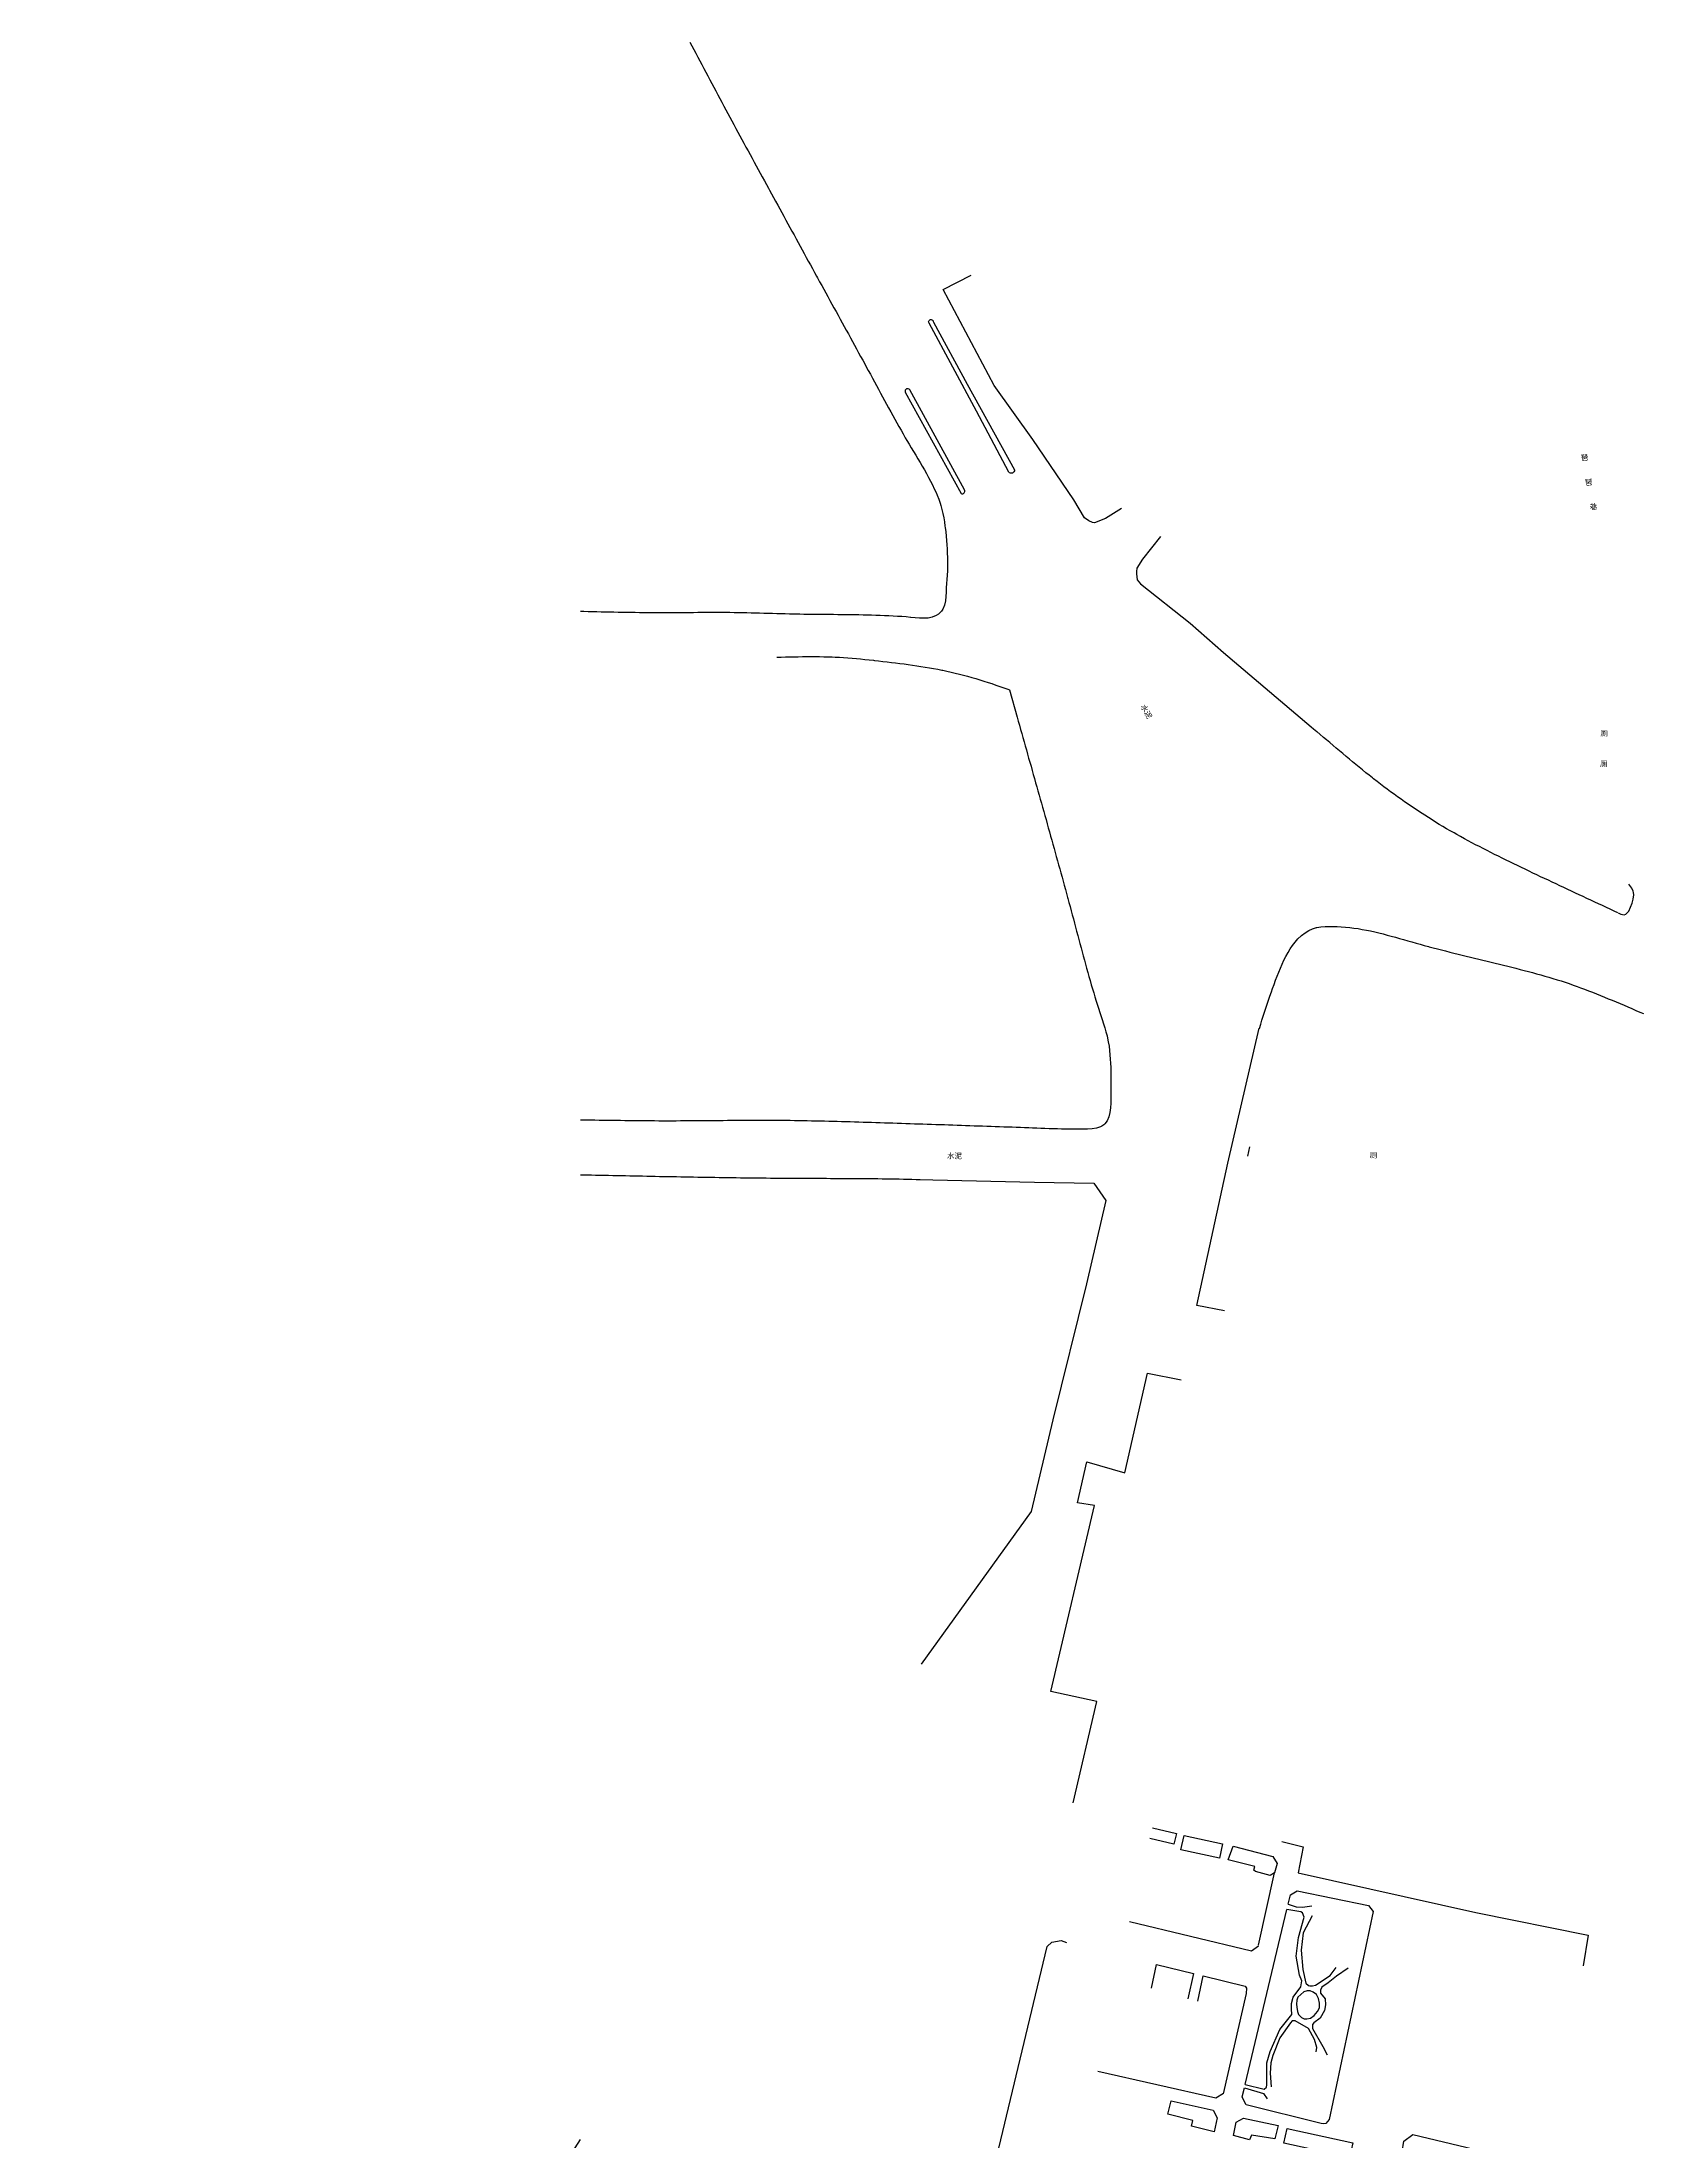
# Model space of a CAD drawing. Extents: x 563510 to 564800, y 3598549 to 3601000.
# Drawn here: x 563873.7 to 564248.6, y 3600170.4 to 3600663.2 of the extents above; entities that cross this region are included whole.
import ezdxf
from ezdxf.enums import TextEntityAlignment as Align

# ---------------------------------------------------------------- set-up
doc = ezdxf.new("R2010")
doc.units = 0
doc.layers.add('JM_JM', color=252, linetype='CONTINUOUS')
doc.layers.add('JT_JT', color=252, linetype='CONTINUOUS')
doc.styles.add('_______', font='_______')
doc.styles.add('HZTXT', font='HZTXT')

msp = doc.modelspace()

# ---------------------------------------------------------------- linework, layer by layer
at = {"layer": 'JT_JT', "linetype": 'CONTINUOUS'}
for points in [[(564025.66, 3600663.17), (564026.12, 3600662.29), (564026.59, 3600661.4), (564027.06, 3600660.52), (564027.53, 3600659.64), (564027.99, 3600658.75), (564028.46, 3600657.87), (564028.93, 3600656.98), (564029.4, 3600656.1), (564029.86, 3600655.22), (564030.33, 3600654.33), (564030.8, 3600653.45), (564031.27, 3600652.57), (564031.74, 3600651.68), (564032.21, 3600650.8), (564032.68, 3600649.92), (564033.15, 3600649.04), (564033.62, 3600648.15), (564034.09, 3600647.27), (564034.56, 3600646.39), (564035.01, 3600645.56), (564035.49, 3600644.67), (564035.96, 3600643.79), (564036.44, 3600642.91), (564036.92, 3600642.04), (564037.39, 3600641.16), (564037.87, 3600640.28), (564038.35, 3600639.4), (564038.83, 3600638.52), (564039.31, 3600637.64), (564039.78, 3600636.77), (564040.26, 3600635.89), (564040.74, 3600635.01), (564041.22, 3600634.13), (564041.7, 3600633.25), (564042.18, 3600632.38), (564042.66, 3600631.5), (564043.14, 3600630.62), (564043.62, 3600629.75), (564044.1, 3600628.87), (564044.35, 3600628.42), (564044.83, 3600627.54), (564045.31, 3600626.67), (564045.79, 3600625.79), (564046.27, 3600624.91), (564046.74, 3600624.03), (564047.22, 3600623.16), (564047.7, 3600622.28), (564048.18, 3600621.4), (564048.66, 3600620.52), (564049.14, 3600619.65), (564049.62, 3600618.77), (564050.1, 3600617.89), (564050.58, 3600617.02), (564051.06, 3600616.14), (564051.54, 3600615.26), (564052.02, 3600614.38), (564052.5, 3600613.51), (564052.98, 3600612.63), (564053.46, 3600611.75), (564053.94, 3600610.88), (564054.42, 3600610), (564054.91, 3600609.12), (564055.39, 3600608.24), (564055.63, 3600607.81), (564056.11, 3600606.93), (564056.59, 3600606.05), (564057.07, 3600605.17), (564057.55, 3600604.3), (564058.03, 3600603.42), (564058.51, 3600602.55), (564059, 3600601.67), (564059.48, 3600600.79), (564059.96, 3600599.92), (564060.44, 3600599.04), (564060.92, 3600598.16), (564061.4, 3600597.29), (564061.89, 3600596.41), (564062.37, 3600595.53), (564062.85, 3600594.66), (564063.33, 3600593.78), (564063.81, 3600592.9), (564064.29, 3600592.03), (564064.77, 3600591.15), (564065.25, 3600590.27), (564065.73, 3600589.39), (564066.21, 3600588.52), (564066.69, 3600587.64), (564067.05, 3600586.96), (564067.53, 3600586.08), (564068.01, 3600585.21), (564068.48, 3600584.33), (564068.96, 3600583.45), (564069.44, 3600582.57), (564069.91, 3600581.69), (564070.39, 3600580.81), (564070.86, 3600579.93), (564071.34, 3600579.06), (564071.82, 3600578.18), (564072.3, 3600577.3), (564072.78, 3600576.42), (564073.27, 3600575.55), (564073.75, 3600574.67), (564074.24, 3600573.8), (564074.73, 3600572.93), (564075.22, 3600572.06), (564075.71, 3600571.19), (564076.21, 3600570.32), (564076.59, 3600569.67), (564077.1, 3600568.8), (564077.62, 3600567.94), (564078.13, 3600567.08), (564078.65, 3600566.22), (564079.16, 3600565.36), (564079.67, 3600564.5), (564080.18, 3600563.64), (564080.68, 3600562.77), (564081.17, 3600561.9), (564081.65, 3600561.02), (564082.12, 3600560.14), (564082.57, 3600559.25), (564083.01, 3600558.35), (564083.42, 3600557.44), (564083.67, 3600556.86), (564084.05, 3600555.93), (564084.38, 3600554.99), (564084.55, 3600554.45), (564084.81, 3600553.49), (564085.04, 3600552.52), (564085.22, 3600551.54), (564085.38, 3600550.55), (564085.52, 3600549.55), (564085.56, 3600549.22), (564085.68, 3600548.22), (564085.79, 3600547.22), (564085.88, 3600546.22), (564085.95, 3600545.22), (564086.02, 3600544.21), (564086.07, 3600543.21), (564086.1, 3600542.21), (564086.11, 3600541.21), (564086.11, 3600540.22), (564086.09, 3600539.23), (564086.08, 3600539.05), (564086.03, 3600538.07), (564085.96, 3600537.08), (564085.89, 3600536.09), (564085.82, 3600535.09), (564085.76, 3600534.09), (564085.7, 3600533.04), (564085.61, 3600532.01), (564085.41, 3600531.01), (564085.05, 3600530.1), (564084.74, 3600529.65), (564084.03, 3600528.95), (564083.46, 3600528.58), (564082.55, 3600528.21), (564081.59, 3600528.01), (564080.59, 3600527.94), (564079.57, 3600527.96), (564078.53, 3600528.05), (564077.48, 3600528.15), (564077.44, 3600528.15), (564076.4, 3600528.25), (564075.37, 3600528.33), (564074.35, 3600528.4), (564073.33, 3600528.46), (564072.32, 3600528.51), (564071.31, 3600528.56), (564070.3, 3600528.6), (564069.3, 3600528.63), (564068.3, 3600528.66), (564067.3, 3600528.68), (564066.31, 3600528.71), (564065.31, 3600528.72), (564064.32, 3600528.74), (564063.33, 3600528.75), (564062.34, 3600528.77), (564061.35, 3600528.78), (564060.36, 3600528.79), (564059.37, 3600528.8), (564058.38, 3600528.81), (564057.39, 3600528.82), (564056.4, 3600528.83), (564055.41, 3600528.84), (564054.42, 3600528.85), (564053.43, 3600528.86), (564052.44, 3600528.87), (564051.45, 3600528.89), (564051.03, 3600528.9), (564050.04, 3600528.92), (564049.04, 3600528.94), (564048.04, 3600528.96), (564047.04, 3600528.99), (564046.05, 3600529.02), (564045.05, 3600529.04), (564044.05, 3600529.07), (564043.05, 3600529.1), (564042.04, 3600529.12), (564041.04, 3600529.15), (564040.04, 3600529.17), (564039.04, 3600529.2), (564038.04, 3600529.22), (564037.04, 3600529.24), (564036.04, 3600529.25), (564035.03, 3600529.27), (564034.54, 3600529.27), (564033.54, 3600529.28), (564032.54, 3600529.29), (564031.54, 3600529.29), (564030.54, 3600529.29), (564029.54, 3600529.28), (564028.54, 3600529.28), (564027.54, 3600529.27), (564026.54, 3600529.26), (564025.54, 3600529.26), (564024.54, 3600529.25), (564023.54, 3600529.24), (564022.54, 3600529.24), (564021.54, 3600529.23), (564020.54, 3600529.23), (564019.54, 3600529.22), (564018.54, 3600529.22), (564017.83, 3600529.23), (564016.83, 3600529.23), (564015.83, 3600529.24), (564014.83, 3600529.25), (564013.83, 3600529.26), (564012.83, 3600529.27), (564011.83, 3600529.29), (564010.83, 3600529.3), (564009.83, 3600529.32), (564008.83, 3600529.34), (564007.83, 3600529.36), (564006.83, 3600529.38), (564005.83, 3600529.4), (564004.83, 3600529.42), (564003.83, 3600529.44), (564002.83, 3600529.46), (564001.83, 3600529.48), (564000.83, 3600529.5), (564000, 3600529.52)], [(564126.93, 3600553.68), (564123.14, 3600551.33), (564120.62, 3600550.35), (564120.13, 3600550.39), (564119.26, 3600550.81), (564118.27, 3600551.55), (564115.76, 3600555.75), (564106.16, 3600569.93), (564097.07, 3600582.56), (564085.08, 3600605.11), (564091.69, 3600608.44)], [(564136.08, 3600547.16), (564131.82, 3600541.79), (564130.56, 3600539.72), (564130.42, 3600538.91), (564130.42, 3600538.39), (564130.64, 3600536.99), (564131.38, 3600536.03), (564143, 3600526.81), (564150.83, 3600519.92), (564171.44, 3600502.45), (564171.97, 3600502), (564172.74, 3600501.35), (564173.51, 3600500.71), (564174.27, 3600500.07), (564174.35, 3600500)], [(564046.08, 3600518.81), (564047.08, 3600518.84), (564048.08, 3600518.87), (564049.08, 3600518.89), (564050.08, 3600518.92), (564051.08, 3600518.93), (564052.08, 3600518.95), (564053.08, 3600518.96), (564054.08, 3600518.96), (564055.08, 3600518.96), (564056.08, 3600518.96), (564057.08, 3600518.94), (564058.08, 3600518.92), (564059.08, 3600518.88), (564059.75, 3600518.86), (564060.75, 3600518.8), (564061.74, 3600518.74), (564062.74, 3600518.67), (564063.74, 3600518.58), (564064.73, 3600518.5), (564065.73, 3600518.4), (564066.72, 3600518.3), (564067.72, 3600518.2), (564068.72, 3600518.09), (564068.96, 3600518.07), (564069.95, 3600517.96), (564070.95, 3600517.84), (564071.94, 3600517.73), (564072.94, 3600517.61), (564073.93, 3600517.49), (564074.92, 3600517.36), (564075.91, 3600517.23), (564076.9, 3600517.1), (564077.9, 3600516.96), (564078.89, 3600516.81), (564079.87, 3600516.66), (564080.86, 3600516.5), (564081.85, 3600516.34), (564082.83, 3600516.17), (564083.81, 3600515.98), (564084.8, 3600515.79), (564084.99, 3600515.75), (564085.97, 3600515.54), (564086.95, 3600515.32), (564087.92, 3600515.08), (564088.89, 3600514.84), (564089.86, 3600514.59), (564090.83, 3600514.33), (564091.8, 3600514.06), (564092.76, 3600513.78), (564093.71, 3600513.5), (564094.67, 3600513.2), (564095.62, 3600512.9), (564096.51, 3600512.61), (564097.45, 3600512.29), (564098.4, 3600511.96), (564099.33, 3600511.63), (564100.28, 3600511.31), (564100.63, 3600511.19), (564102.44, 3600504.77), (564102.71, 3600503.8), (564102.98, 3600502.84), (564103.25, 3600501.88), (564103.52, 3600500.92), (564103.78, 3600500)], [(564103.78, 3600500), (564103.8, 3600499.96), (564104.07, 3600498.99), (564104.34, 3600498.03), (564104.61, 3600497.07), (564104.88, 3600496.1), (564105.15, 3600495.14), (564105.43, 3600494.18), (564105.7, 3600493.22), (564105.97, 3600492.25), (564106.24, 3600491.29), (564106.51, 3600490.33), (564106.78, 3600489.37), (564107.05, 3600488.4), (564107.32, 3600487.44), (564107.6, 3600486.48), (564107.87, 3600485.52), (564108.14, 3600484.55), (564108.41, 3600483.59), (564108.68, 3600482.63), (564108.95, 3600481.67), (564109.22, 3600480.7), (564109.49, 3600479.74), (564109.76, 3600478.78), (564110.03, 3600477.81), (564110.3, 3600476.85), (564110.57, 3600475.89), (564110.84, 3600474.92), (564111.11, 3600473.96), (564111.38, 3600473), (564111.64, 3600472.04), (564111.91, 3600471.07), (564112.18, 3600470.11), (564112.44, 3600469.14), (564112.71, 3600468.18), (564112.98, 3600467.22), (564113.24, 3600466.25), (564113.5, 3600465.29), (564113.77, 3600464.32), (564114.03, 3600463.36), (564114.29, 3600462.39), (564114.33, 3600462.23), (564114.59, 3600461.27), (564114.85, 3600460.3), (564115.11, 3600459.33), (564115.37, 3600458.37), (564115.63, 3600457.4), (564115.89, 3600456.44), (564116.14, 3600455.47), (564116.4, 3600454.5), (564116.66, 3600453.54), (564116.92, 3600452.57), (564117.18, 3600451.61), (564117.44, 3600450.64), (564117.7, 3600449.68), (564117.96, 3600448.71), (564118.22, 3600447.75), (564118.49, 3600446.78), (564118.75, 3600445.82), (564119.02, 3600444.86), (564119.29, 3600443.89), (564119.57, 3600442.93), (564119.84, 3600441.97), (564120.12, 3600441.01), (564120.41, 3600440.05), (564120.7, 3600439.09), (564120.99, 3600438.14), (564121.29, 3600437.18), (564121.59, 3600436.23), (564121.77, 3600435.67), (564122.08, 3600434.72), (564122.4, 3600433.77), (564122.7, 3600432.82), (564123, 3600431.86), (564123.28, 3600430.9), (564123.53, 3600429.93), (564123.75, 3600428.96), (564123.84, 3600428.53), (564124, 3600427.54), (564124.13, 3600426.54), (564124.23, 3600425.54), (564124.3, 3600424.53), (564124.35, 3600423.53), (564124.39, 3600422.52), (564124.41, 3600421.52), (564124.42, 3600420.52), (564124.43, 3600419.54), (564124.43, 3600419.19), (564124.44, 3600418.22), (564124.44, 3600417.24), (564124.44, 3600416.24), (564124.42, 3600415.24), (564124.39, 3600414.15), (564124.31, 3600413.04), (564124.17, 3600411.96), (564123.92, 3600410.94), (564123.56, 3600410.04), (564123.04, 3600409.3), (564122.78, 3600409.06), (564122.33, 3600408.79)], [(564243.39, 3600458.83), (564242.48, 3600459.25), (564241.57, 3600459.67), (564240.67, 3600460.1), (564239.76, 3600460.52), (564238.85, 3600460.94), (564237.95, 3600461.36), (564237.04, 3600461.79), (564236.13, 3600462.21), (564235.22, 3600462.63), (564234.32, 3600463.06), (564233.41, 3600463.48), (564232.51, 3600463.9), (564231.6, 3600464.33), (564230.69, 3600464.75), (564229.79, 3600465.18), (564228.88, 3600465.6), (564227.98, 3600466.03), (564227.07, 3600466.46), (564226.17, 3600466.88), (564225.26, 3600467.31), (564224.36, 3600467.74), (564223.46, 3600468.17), (564222.55, 3600468.6), (564221.65, 3600469.04), (564220.75, 3600469.47), (564219.85, 3600469.9), (564218.95, 3600470.34), (564218.05, 3600470.78), (564217.15, 3600471.22), (564216.26, 3600471.66), (564215.36, 3600472.1), (564214.46, 3600472.55), (564213.57, 3600473), (564212.68, 3600473.45), (564211.79, 3600473.9), (564210.9, 3600474.36), (564210.01, 3600474.82), (564209.13, 3600475.28), (564208.25, 3600475.75), (564207.37, 3600476.23), (564206.49, 3600476.71), (564205.62, 3600477.19), (564204.94, 3600477.58), (564204.07, 3600478.07), (564203.2, 3600478.57), (564202.34, 3600479.08), (564201.48, 3600479.59), (564200.63, 3600480.11), (564199.78, 3600480.64), (564198.93, 3600481.17), (564198.09, 3600481.71), (564197.47, 3600482.11), (564196.63, 3600482.66), (564195.8, 3600483.21), (564194.97, 3600483.77), (564194.15, 3600484.34), (564193.32, 3600484.91), (564192.51, 3600485.48), (564191.69, 3600486.06), (564190.88, 3600486.65), (564190.07, 3600487.24), (564189.27, 3600487.83), (564188.47, 3600488.43), (564187.67, 3600489.04), (564186.88, 3600489.65), (564186.08, 3600490.26), (564185.81, 3600490.48), (564185.02, 3600491.1), (564184.24, 3600491.72), (564183.46, 3600492.35), (564182.69, 3600492.98), (564181.92, 3600493.62), (564181.15, 3600494.26), (564180.38, 3600494.9), (564179.61, 3600495.54), (564178.85, 3600496.19), (564178.08, 3600496.83), (564177.32, 3600497.48), (564176.56, 3600498.13), (564175.8, 3600498.77), (564175.03, 3600499.42), (564174.35, 3600500)], [(564243.43, 3600458.85), (564244.1, 3600458.54), (564244.83, 3600458.4), (564245.28, 3600458.51), (564245.91, 3600459.22), (564246.36, 3600460.14), (564246.7, 3600461.09), (564246.95, 3600462.05), (564247.13, 3600463.03), (564247.05, 3600463.6), (564246.94, 3600463.91), (564246.62, 3600464.62), (564245.98, 3600465.53)], [(564159.28, 3600431.72), (564159.58, 3600432.67), (564159.88, 3600433.61), (564160.18, 3600434.56), (564160.49, 3600435.51), (564160.8, 3600436.45), (564161.11, 3600437.4), (564161.42, 3600438.35), (564161.75, 3600439.31), (564162.08, 3600440.26), (564162.37, 3600441.09), (564162.71, 3600442.05), (564163.07, 3600443), (564163.43, 3600443.96), (564163.81, 3600444.91), (564164.21, 3600445.86), (564164.62, 3600446.79), (564165.05, 3600447.71), (564165.51, 3600448.61), (564166, 3600449.5), (564166.52, 3600450.35), (564167.07, 3600451.18), (564167.67, 3600451.97), (564168.33, 3600452.71), (564169.05, 3600453.41), (564169.18, 3600453.53), (564169.98, 3600454.15), (564170.84, 3600454.68), (564171.75, 3600455.11), (564172.7, 3600455.42), (564172.72, 3600455.42), (564173.7, 3600455.58), (564174.7, 3600455.64), (564175.48, 3600455.64), (564176.49, 3600455.62), (564177.49, 3600455.59), (564178.49, 3600455.53), (564179.49, 3600455.46), (564180.48, 3600455.37), (564181.47, 3600455.25), (564182.44, 3600455.12), (564183.42, 3600454.95), (564184.4, 3600454.77), (564185.38, 3600454.57), (564186.35, 3600454.35), (564187.32, 3600454.12), (564188.29, 3600453.88), (564189.26, 3600453.62), (564190.23, 3600453.37), (564191.19, 3600453.1), (564192.16, 3600452.83), (564193.12, 3600452.56), (564194.09, 3600452.29), (564195.05, 3600452.02), (564196.02, 3600451.74), (564196.98, 3600451.47), (564197.95, 3600451.2), (564198.92, 3600450.94), (564199.09, 3600450.89), (564200.06, 3600450.63), (564201.03, 3600450.38), (564202, 3600450.12), (564202.97, 3600449.88), (564203.94, 3600449.63), (564204.91, 3600449.39), (564205.88, 3600449.15), (564206.85, 3600448.91), (564207.82, 3600448.67), (564208.79, 3600448.43), (564209.77, 3600448.19), (564210.74, 3600447.96), (564211.71, 3600447.72), (564212.68, 3600447.49), (564213.65, 3600447.25), (564214.62, 3600447.01), (564215.59, 3600446.77), (564216.56, 3600446.54), (564217.54, 3600446.3), (564218.51, 3600446.05), (564219.47, 3600445.81), (564220.44, 3600445.56), (564221.41, 3600445.31), (564222.38, 3600445.06), (564223.34, 3600444.81), (564224.31, 3600444.54), (564225.27, 3600444.28), (564226.23, 3600444), (564226.23, 3600444), (564227.19, 3600443.72), (564228.15, 3600443.43), (564229.11, 3600443.14), (564230.06, 3600442.84), (564231.01, 3600442.53), (564231.96, 3600442.21), (564232.91, 3600441.88), (564233.85, 3600441.55), (564234.63, 3600441.27), (564235.56, 3600440.92), (564236.5, 3600440.56), (564237.43, 3600440.19), (564238.36, 3600439.82), (564239.28, 3600439.45), (564240.21, 3600439.07), (564241.13, 3600438.68), (564242.06, 3600438.3), (564242.98, 3600437.91), (564243.9, 3600437.52), (564244.82, 3600437.13), (564245.74, 3600436.74), (564246.66, 3600436.35), (564247.58, 3600435.95), (564248.5, 3600435.56), (564249.42, 3600435.18)], [(564151.9, 3600400.1), (564159.22, 3600431.74)], [(564122.33, 3600408.79), (564122, 3600408.6), (564121.08, 3600408.32), (564120.05, 3600408.16), (564118.96, 3600408.09), (564118.1, 3600408.07), (564117.02, 3600408.06), (564115.96, 3600408.06), (564114.92, 3600408.06), (564113.9, 3600408.07), (564112.89, 3600408.09), (564111.9, 3600408.11), (564110.91, 3600408.14), (564109.94, 3600408.17), (564108.97, 3600408.2), (564108, 3600408.24), (564107.03, 3600408.27), (564106.07, 3600408.31), (564105.17, 3600408.35), (564104.2, 3600408.38), (564103.22, 3600408.42), (564102.25, 3600408.46), (564101.27, 3600408.5), (564100.29, 3600408.53), (564099.3, 3600408.57), (564098.31, 3600408.6), (564097.33, 3600408.64), (564096.34, 3600408.67), (564095.34, 3600408.71), (564094.35, 3600408.74), (564093.36, 3600408.78), (564092.36, 3600408.81), (564091.37, 3600408.85), (564090.37, 3600408.88), (564089.37, 3600408.92), (564088.37, 3600408.95), (564087.37, 3600408.98), (564086.37, 3600409.02), (564085.37, 3600409.05), (564084.37, 3600409.08), (564083.37, 3600409.12), (564082.36, 3600409.15), (564081.36, 3600409.18), (564080.36, 3600409.22), (564079.35, 3600409.25), (564078.35, 3600409.28), (564077.34, 3600409.32), (564076.34, 3600409.35), (564075.33, 3600409.38), (564074.33, 3600409.41), (564073.32, 3600409.44), (564072.32, 3600409.48), (564071.31, 3600409.51), (564070.31, 3600409.54), (564069.3, 3600409.57), (564068.3, 3600409.6), (564067.29, 3600409.63), (564066.29, 3600409.66), (564065.28, 3600409.69), (564064.28, 3600409.72), (564063.27, 3600409.75), (564062.26, 3600409.78), (564061.26, 3600409.8), (564060.25, 3600409.83), (564059.25, 3600409.86), (564058.24, 3600409.88), (564057.24, 3600409.91), (564056.23, 3600409.93), (564055.23, 3600409.96), (564054.22, 3600409.98), (564053.22, 3600410), (564052.21, 3600410.02), (564051.21, 3600410.04), (564050.2, 3600410.05), (564049.2, 3600410.07), (564048.2, 3600410.08), (564047.19, 3600410.09), (564046.49, 3600410.1), (564045.49, 3600410.1), (564044.49, 3600410.11), (564043.49, 3600410.11), (564042.48, 3600410.11), (564041.48, 3600410.11), (564040.48, 3600410.1), (564039.48, 3600410.1), (564038.48, 3600410.1), (564037.48, 3600410.09), (564036.48, 3600410.08), (564035.48, 3600410.08), (564034.48, 3600410.07), (564033.48, 3600410.06), (564032.48, 3600410.05), (564031.48, 3600410.04), (564030.48, 3600410.04), (564029.48, 3600410.03), (564028.48, 3600410.02), (564027.49, 3600410.01), (564026.49, 3600410), (564025.49, 3600410), (564024.49, 3600409.99), (564023.49, 3600409.99), (564022.49, 3600409.98), (564021.49, 3600409.98), (564020.49, 3600409.98), (564019.49, 3600409.98), (564018.49, 3600409.98), (564018.4, 3600409.98), (564017.4, 3600409.99), (564016.4, 3600409.99), (564015.4, 3600410), (564014.4, 3600410.01), (564013.4, 3600410.02), (564012.4, 3600410.03), (564011.4, 3600410.04), (564010.4, 3600410.05), (564009.4, 3600410.07), (564008.4, 3600410.08), (564007.4, 3600410.1), (564006.4, 3600410.11), (564005.4, 3600410.13), (564004.4, 3600410.14), (564003.4, 3600410.16), (564002.4, 3600410.17), (564001.4, 3600410.19), (564000.4, 3600410.21), (564000, 3600410.21)], [(564156.97, 3600403.93), (564156.46, 3600401.7)], [(564000, 3600397.38), (564000.57, 3600397.37), (564001.57, 3600397.35), (564002.56, 3600397.33), (564003.56, 3600397.31), (564004.56, 3600397.29), (564005.56, 3600397.27), (564006.56, 3600397.25), (564007.56, 3600397.23), (564008.56, 3600397.21), (564009.55, 3600397.19), (564010.55, 3600397.16), (564011.55, 3600397.14), (564012.55, 3600397.12), (564013.55, 3600397.1), (564014.55, 3600397.08), (564015.55, 3600397.06), (564016.55, 3600397.04), (564017.54, 3600397.02), (564018.54, 3600397), (564019.54, 3600396.98), (564020.54, 3600396.97), (564021.54, 3600396.95), (564022.54, 3600396.93), (564023.54, 3600396.91), (564024.54, 3600396.89), (564025.54, 3600396.87), (564026.54, 3600396.85), (564027.54, 3600396.84), (564028.54, 3600396.82), (564029.54, 3600396.8), (564030.54, 3600396.78), (564031.54, 3600396.77), (564032.54, 3600396.75), (564033.54, 3600396.74), (564034.54, 3600396.72), (564035.54, 3600396.71), (564036.54, 3600396.69), (564037.54, 3600396.68), (564038.55, 3600396.66), (564039.55, 3600396.65), (564040.55, 3600396.64), (564041.55, 3600396.63), (564042.56, 3600396.62), (564043.56, 3600396.61), (564044.56, 3600396.6), (564045.57, 3600396.59), (564045.62, 3600396.59), (564046.63, 3600396.58), (564047.63, 3600396.58), (564048.64, 3600396.57), (564049.65, 3600396.56), (564050.65, 3600396.56), (564051.66, 3600396.56), (564052.66, 3600396.55), (564053.67, 3600396.55), (564054.68, 3600396.55), (564055.68, 3600396.54), (564056.69, 3600396.54), (564057.69, 3600396.54), (564058.7, 3600396.53), (564059.71, 3600396.53), (564060.71, 3600396.53), (564061.72, 3600396.52), (564062.72, 3600396.52), (564063.73, 3600396.51), (564064.73, 3600396.51), (564065.74, 3600396.5), (564066.74, 3600396.49), (564067.74, 3600396.48), (564068.75, 3600396.48), (564069.75, 3600396.46), (564070.75, 3600396.45), (564071.75, 3600396.44), (564072.75, 3600396.42), (564073.75, 3600396.41), (564074.75, 3600396.39), (564075.75, 3600396.37), (564076.74, 3600396.34), (564077.74, 3600396.32), (564078.73, 3600396.29), (564079.73, 3600396.26), (564082.69, 3600396.15)], [(564151.07, 3600365.42), (564144.59, 3600366.72), (564151.9, 3600400.1)], [(564106.55, 3600395.65), (564120.45, 3600395.36), (564123.28, 3600391.34), (564118.7, 3600371.75), (564110.82, 3600339.89), (564105.73, 3600318.36), (564079.96, 3600282.55)], [(564082.69, 3600396.15), (564106.55, 3600395.65)], [(564115.57, 3600250), (564121.18, 3600273.75), (564110.39, 3600276.14), (564120.63, 3600319.75), (564116.61, 3600320.35), (564118.81, 3600329.99), (564127.68, 3600327.39), (564133.04, 3600350.85), (564140.89, 3600349.23)], [(564134.23, 3600244.14), (564139.83, 3600242.82), (564139.23, 3600240.28), (564133.59, 3600241.62)], [(564141.6, 3600242.33), (564150.62, 3600240.39), (564149.9, 3600237.04), (564140.87, 3600238.98), (564141.6, 3600242.33)], [(564151.97, 3600236.59), (564153.09, 3600239.84), (564162.4, 3600237.41), (564163.47, 3600235.79), (564162.81, 3600233.54), (564161.78, 3600232.92), (564158.35, 3600233.87), (564157.95, 3600234.16), (564158.17, 3600235.08), (564151.97, 3600236.59)], [(564164.53, 3600240.88), (564169.54, 3600239.67), (564168.34, 3600233.59), (564210.08, 3600224.23), (564236.42, 3600218.92), (564235.27, 3600211.76)], [(564159.09, 3600216.6), (564162.81, 3600233.54)], [(564168.11, 3600229.36), (564184.9, 3600225.91), (564185.94, 3600224.46), (564175.62, 3600175.68), (564174.86, 3600174.76), (564174.33, 3600174.65), (564173.77, 3600174.78), (564156.21, 3600179.13), (564155.47, 3600180.42), (564155.24, 3600180.99), (564155.75, 3600183.12)], [(564155.92, 3600183.87), (564160.37, 3600182.81), (564160.91, 3600183.24), (564161, 3600183.85), (564161, 3600188.98), (564161.84, 3600191.66), (564164.07, 3600196.8), (564166.92, 3600200.35), (564166.83, 3600201.65), (564166.81, 3600202.9), (564167.17, 3600204.39), (564168.98, 3600206.83), (564169.25, 3600208.2), (564168.68, 3600209.54), (564167.88, 3600214.01), (564168.43, 3600218.41), (564169.8, 3600223.19), (564169.42, 3600224.19), (564168.98, 3600224.44), (564165.72, 3600224.94)], [(564155.93, 3600183.87), (564165.72, 3600224.94)], [(564166.03, 3600226.22), (564166.55, 3600228.39), (564168.11, 3600229.36)], [(564166.03, 3600226.22), (564167.87, 3600225.59), (564169.37, 3600225.52), (564171.58, 3600225.81)], [(564128.81, 3600222.13), (564157.45, 3600215.24), (564159.03, 3600216.43)], [(564171.62, 3600223.45), (564169.56, 3600219.45), (564169.06, 3600215.42), (564169.48, 3600210.92), (564170.14, 3600207.71), (564170.78, 3600207.13), (564171.1, 3600207.05), (564171.71, 3600207.04), (564172.41, 3600207.23), (564175.88, 3600209.51), (564177.3, 3600211.35)], [(564089.17, 3600122.86), (564090.72, 3600124.37), (564093.17, 3600125.32), (564094.35, 3600125.3), (564180.67, 3600104.94), (564183.9, 3600118.68), (564097.74, 3600139.02), (564093.79, 3600142.13), (564092.3, 3600144.45), (564109.5, 3600216.27), (564110.62, 3600217.26), (564112.74, 3600217.71), (564114, 3600217.21)], [(564133.94, 3600206.48), (564135.17, 3600212.06), (564143.85, 3600209.95), (564142.49, 3600204)], [(564180.12, 3600211.18), (564177.38, 3600209.33), (564175.43, 3600207.77), (564173.9, 3600206.74), (564173.64, 3600206.02), (564173.62, 3600205.33), (564174.69, 3600203.98), (564174.78, 3600202.6), (564174.55, 3600201.27), (564173.53, 3600199.47), (564172.04, 3600198.36), (564171.74, 3600198), (564171.76, 3600197.03), (564174.19, 3600192.84), (564175.19, 3600190.88)], [(564144.85, 3600203.49), (564146.09, 3600209.4), (564155.95, 3600207.01), (564156.29, 3600206.5), (564156.14, 3600205.29), (564150.78, 3600181.72)], [(564168.46, 3600200.3), (564169.18, 3600199.59), (564169.81, 3600199.33), (564170.44, 3600199.33), (564171.29, 3600199.46), (564172.13, 3600200.05), (564172.93, 3600201.06), (564173.36, 3600201.91), (564173.36, 3600202.96), (564173.15, 3600204.06), (564172.64, 3600205.03), (564171.92, 3600205.58), (564171.16, 3600205.87), (564170.49, 3600205.87), (564169.73, 3600205.62), (564168.97, 3600205.03), (564168.33, 3600204.4), (564168.04, 3600203.68), (564168, 3600202.75), (564168.04, 3600202.03), (564168.25, 3600201.06), (564168.46, 3600200.3)], [(564172.57, 3600191.54), (564172.76, 3600192.58), (564172.19, 3600194.45), (564170.79, 3600197.07), (564167.69, 3600198.86), (564166.96, 3600198.84), (564166.54, 3600198.36), (564164.08, 3600194.88), (564162.46, 3600190.7), (564161.99, 3600189), (564161.84, 3600186.56), (564162.01, 3600183.36)], [(564121.37, 3600187.04), (564149.06, 3600180.79), (564150.82, 3600181.88)], [(564155.78, 3600183.11), (564160.23, 3600181.82), (564161.09, 3600180.55)], [(564138.58, 3600180.05), (564148.44, 3600177.87), (564149.4, 3600176.09), (564148.65, 3600172.76), (564143.34, 3600174.1), (564143.67, 3600175.43), (564137.76, 3600176.96), (564138.58, 3600180.05)], [(564153.86, 3600175.04), (564155.58, 3600176.03), (564163.71, 3600174.28), (564162.92, 3600171.16), (564157.39, 3600172), (564156.96, 3600170.94), (564153.23, 3600171.94), (564153.86, 3600175.04)], [(563873.68, 3600100.47), (563876.56, 3600093.46), (563907.75, 3600107.82), (563935.81, 3600120.53), (563960.42, 3600131.99), (563966.87, 3600135.05), (563972.33, 3600138.21), (563978.8, 3600143.14), (563985.1, 3600151.14), (563993.99, 3600161.59), (564000, 3600170.96)], [(564170.81, 3600167.46), (564171.1, 3600168.8), (564165.02, 3600170.12), (564165.77, 3600173.54), (564181.2, 3600170.19), (564180.45, 3600166.75), (564175.95, 3600167.73), (564175.66, 3600166.4), (564170.81, 3600167.46)], [(564192.75, 3600168.13), (564193.2, 3600170.61), (564195.29, 3600172.16), (564220.47, 3600166.13)]]:
    msp.add_lwpolyline(points, dxfattribs=at)
for points in [[(564101.82, 3600562.77, -0.737537), (564100.51, 3600562.27), (564092.94, 3600576.55), (564081.79, 3600597.17, -1.445494), (564082.79, 3600597.44), (564090.71, 3600582.92)], [(564076.21, 3600581.02), (564089.31, 3600557.24, 0.7506), (564090.1, 3600558.07), (564077.24, 3600581.52, 0.944984)]]:
    msp.add_lwpolyline(points, format="xyb", close=True, dxfattribs=at)

# ---------------------------------------------------------------- texts
at = {"layer": 'JM_JM', "linetype": 'CONTINUOUS', "style": 'HZTXT'}
for p in [(564239.28, 3600500.35), (564239.19, 3600493.16), (564185.16, 3600401.36)]:
    msp.add_text('厕', height=1.25, dxfattribs=at).set_placement(p)
at = {"layer": 'JT_JT', "linetype": 'CONTINUOUS', "style": '_______'}
for s, rotation, p in [('琶', 7.4555, (564235.57, 3600565.66)), ('琶', 6.8058, (564236.53, 3600559.86)), ('巷', 6.8058, (564237.66, 3600554.15))]:
    msp.add_text(s, height=1.25, rotation=rotation, dxfattribs=at).set_placement(p, align=Align.MIDDLE)
at = {"layer": 'JT_JT', "linetype": 'CONTINUOUS', "style": 'HZTXT'}
for rotation, p in [(298.8854, (564131.38, 3600507.28)), (359.6609, (564085.99, 3600401.17))]:
    msp.add_text('水泥', height=1.25, rotation=rotation, dxfattribs=at).set_placement(p)

doc.saveas('drawing.dxf')
